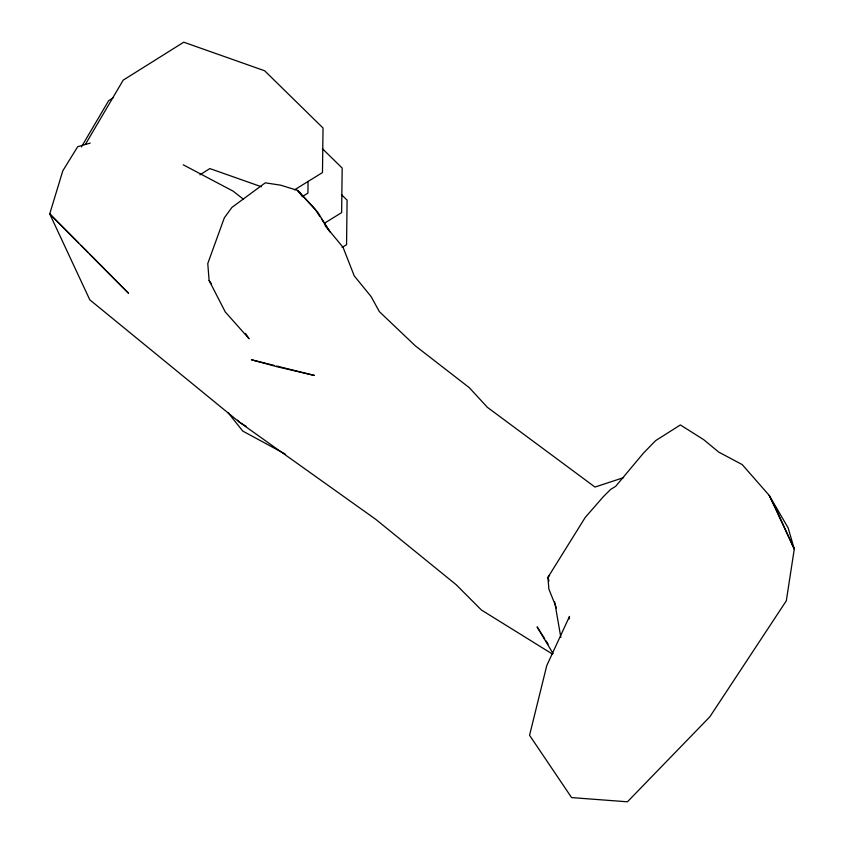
<?xml version="1.0" encoding="UTF-8"?>
<svg xmlns="http://www.w3.org/2000/svg" width="844" height="844" viewBox="0 0 844 844"><rect width="100%" height="100%" fill="white"/><g stroke="black" fill="none" stroke-linecap="round" stroke-linejoin="round"><path stroke-width="1.27" d="M308.06 181.323L307.923 193.118L302.342 196.568M569.194 619.021L569.5 616.436L546.785 665.526L529.557 735.282L571.588 797.591L627.44 801.8L709.899 716.725L786.313 600.812L794.278 549.064L788.159 527.922L769.253 495.439L742.235 464.611L718.75 452.099L703.706 439.671L680.369 424.943L655.63 440.642L643.392 453.186L615.687 486.313L610.529 489.509L603.228 496.821L585.23 517.435L547.956 577.328L548.853 589.028L556.47 607.986M81.446 146.909L108.623 100.71L113.033 97.946M85.402 144.377L123.192 80.148L183.749 42.2L264.636 70.769L323.02 128.003L322.482 172.556L294.577 189.816M549.602 575.344L547.956 577.328L548.959 581.02M199.965 174.803L209.871 168.578L261.461 186.767M324.887 222.964L341.63 212.604L342.179 168.061L322.397 148.671M342.094 247.461L346.557 244.697L347.095 200.155L341.451 194.616M623.642 477.62L594.988 487.062L487.347 407.304L469.306 387.67L415.332 345.861L379.399 311.668L371.001 296.444L354.248 275.893L343.033 247.292L325.151 225.686M90.224 143.079L77.711 146.698L62.825 170.762L49.722 213.891L89.802 299.82L239.348 422.127L375.717 519.313L456.171 584.713L481.386 609.99L552.366 654.026M274.1 365.399L251.428 359.755L276.811 366.665L314.401 375.443L276.61 366.032M285.377 454.146L242.777 431.094L228.08 412.674M183.211 164.791L233.208 191.198L243.431 199.247M245.994 426.252L239.348 422.127L237.597 420.175M78.471 242.84L49.722 213.891L128.541 293.269L89.601 254.044M81.256 245.636L87.744 252.177M302.521 196.652L297.668 190.438L280.651 185.174L265.28 182.832L231.984 207.36L224.356 217.763L207.772 263.539L209.112 280.524L225.295 311.985L249.096 338.76L245.393 333.369M209.112 280.524L211.338 283.763M319.897 216.549L314.844 208.869L297.668 190.438L317.597 212.044L330.004 231.91L321.342 218.744M544.686 638.76L537.101 626.881L553.126 653.678M546.068 640.923L548.146 644.162M554.666 601.909L560.849 637.431M776.121 509.143L769.253 495.439L794.278 549.064L776.121 509.143"/></g></svg>
